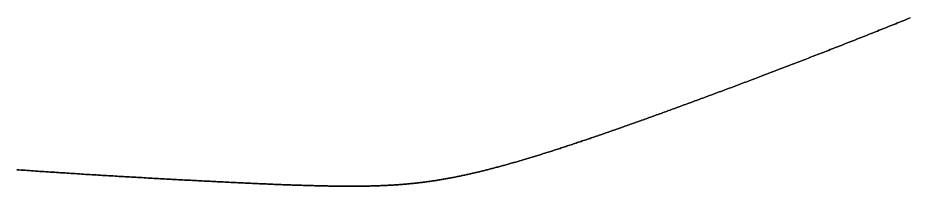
# Model space of a CAD drawing. Header units: inches. Extents: x 130170 to 284068, y 377793 to 804530.
# Drawn here: x 252665.9 to 252696.46, y 753187.77 to 753193.55 of the extents above; entities that cross this region are included whole.
import ezdxf

# ---------------------------------------------------------------- set-up
doc = ezdxf.new("R2010")
doc.units = ezdxf.units.IN
doc.header["$MEASUREMENT"] = 0
doc.layers.add('muni_il', color=7, linetype='Continuous')

msp = doc.modelspace()

# ---------------------------------------------------------------- linework, layer by layer
at = {"layer": 'muni_il'}
for points in [[(252696.499, 753193.552), (252696.437, 753193.527), (252696.374, 753193.501), (252696.312, 753193.476), (252696.249, 753193.45), (252696.187, 753193.425), (252696.124, 753193.4), (252696.062, 753193.374), (252695.999, 753193.349), (252695.937, 753193.324), (252695.874, 753193.299), (252695.811, 753193.273), (252695.749, 753193.248), (252695.686, 753193.223), (252695.624, 753193.198), (252695.561, 753193.173), (252695.499, 753193.148), (252695.436, 753193.123), (252695.374, 753193.098), (252695.311, 753193.073), (252695.249, 753193.048), (252695.186, 753193.023), (252695.123, 753192.998), (252695.061, 753192.973), (252694.998, 753192.948), (252694.936, 753192.923), (252694.873, 753192.898), (252694.811, 753192.874), (252694.749, 753192.849), (252694.686, 753192.824), (252694.624, 753192.799), (252694.561, 753192.775), (252694.499, 753192.75), (252694.437, 753192.726), (252694.374, 753192.701), (252694.312, 753192.677), (252694.25, 753192.652), (252694.188, 753192.628), (252694.126, 753192.603), (252694.063, 753192.579), (252694.001, 753192.554), (252693.939, 753192.53), (252693.877, 753192.506), (252693.815, 753192.482), (252693.753, 753192.457), (252693.692, 753192.433), (252693.63, 753192.409), (252693.568, 753192.385), (252693.506, 753192.361), (252693.445, 753192.337), (252693.383, 753192.313), (252693.321, 753192.289), (252693.26, 753192.265), (252693.198, 753192.241), (252693.137, 753192.217), (252693.076, 753192.194), (252693.014, 753192.17), (252692.953, 753192.146), (252692.892, 753192.123), (252692.831, 753192.099), (252692.77, 753192.075), (252692.709, 753192.052), (252692.648, 753192.028), (252692.587, 753192.005), (252692.526, 753191.981), (252692.466, 753191.958), (252692.405, 753191.935), (252692.344, 753191.912), (252692.284, 753191.888), (252692.224, 753191.865), (252692.164, 753191.842), (252692.103, 753191.819), (252692.043, 753191.796), (252691.983, 753191.773), (252691.923, 753191.75), (252691.863, 753191.727), (252691.804, 753191.705), (252691.744, 753191.682), (252691.684, 753191.659), (252691.625, 753191.636), (252691.566, 753191.614), (252691.506, 753191.591), (252691.447, 753191.569), (252691.388, 753191.546), (252691.329, 753191.524), (252691.27, 753191.501), (252691.211, 753191.479), (252691.153, 753191.457), (252691.094, 753191.435), (252691.036, 753191.413), (252690.977, 753191.39), (252690.919, 753191.368), (252690.861, 753191.346), (252690.803, 753191.325), (252690.745, 753191.303), (252690.687, 753191.281), (252690.629, 753191.259), (252690.572, 753191.237), (252690.514, 753191.216), (252690.457, 753191.194), (252690.4, 753191.173), (252690.343, 753191.151), (252690.286, 753191.13), (252690.229, 753191.109), (252690.172, 753191.087), (252690.115, 753191.066), (252690.059, 753191.045), (252690.002, 753191.024), (252689.946, 753191.003), (252689.89, 753190.982), (252689.834, 753190.961), (252689.778, 753190.94), (252689.722, 753190.919), (252689.666, 753190.899), (252689.611, 753190.878), (252689.556, 753190.857), (252689.5, 753190.837), (252689.445, 753190.816), (252689.39, 753190.796), (252689.335, 753190.775), (252689.28, 753190.755), (252689.226, 753190.735), (252689.171, 753190.715), (252689.117, 753190.695), (252689.063, 753190.675), (252689.009, 753190.655), (252688.955, 753190.635), (252688.901, 753190.615), (252688.847, 753190.595), (252688.794, 753190.575), (252688.74, 753190.556), (252688.687, 753190.536), (252688.634, 753190.517), (252688.581, 753190.497), (252688.528, 753190.478), (252688.475, 753190.459), (252688.423, 753190.439), (252688.37, 753190.42), (252688.318, 753190.401), (252688.266, 753190.382), (252688.214, 753190.363), (252688.162, 753190.344), (252688.11, 753190.325), (252688.058, 753190.306), (252688.007, 753190.288), (252687.955, 753190.269), (252687.904, 753190.251), (252687.853, 753190.232), (252687.802, 753190.214), (252687.751, 753190.195), (252687.701, 753190.177), (252687.65, 753190.159), (252687.6, 753190.14), (252687.549, 753190.122), (252687.499, 753190.104), (252687.449, 753190.086), (252687.4, 753190.068), (252687.35, 753190.051), (252687.3, 753190.033), (252687.251, 753190.015), (252687.202, 753189.998), (252687.152, 753189.98), (252687.103, 753189.962), (252687.054, 753189.945), (252687.006, 753189.928), (252686.957, 753189.91), (252686.909, 753189.893), (252686.861, 753189.876), (252686.812, 753189.859), (252686.764, 753189.842), (252686.716, 753189.825), (252686.669, 753189.808), (252686.621, 753189.791), (252686.574, 753189.775), (252686.526, 753189.758), (252686.479, 753189.741), (252686.432, 753189.725), (252686.385, 753189.708), (252686.338, 753189.692), (252686.292, 753189.676), (252686.245, 753189.659), (252686.199, 753189.643), (252686.152, 753189.627), (252686.106, 753189.611), (252686.06, 753189.595), (252686.014, 753189.579), (252685.969, 753189.563), (252685.923, 753189.548), (252685.878, 753189.532), (252685.832, 753189.516), (252685.787, 753189.501), (252685.742, 753189.485), (252685.697, 753189.47), (252685.652, 753189.455), (252685.608, 753189.439), (252685.563, 753189.424), (252685.519, 753189.409), (252685.474, 753189.394), (252685.43, 753189.379), (252685.386, 753189.364), (252685.342, 753189.349), (252685.299, 753189.334), (252685.255, 753189.32), (252685.212, 753189.305), (252685.168, 753189.29), (252685.125, 753189.276), (252685.082, 753189.262), (252685.039, 753189.247), (252684.996, 753189.233), (252684.953, 753189.219), (252684.911, 753189.204), (252684.868, 753189.19), (252684.826, 753189.176), (252684.784, 753189.162), (252684.741, 753189.149), (252684.7, 753189.135), (252684.658, 753189.121), (252684.616, 753189.107), (252684.574, 753189.094), (252684.533, 753189.08), (252684.491, 753189.067), (252684.45, 753189.053), (252684.409, 753189.04), (252684.368, 753189.027), (252684.327, 753189.014), (252684.286, 753189), (252684.246, 753188.987), (252684.205, 753188.974), (252684.165, 753188.962), (252684.125, 753188.949), (252684.084, 753188.936), (252684.044, 753188.923), (252684.004, 753188.911), (252683.965, 753188.898), (252683.925, 753188.886), (252683.885, 753188.873), (252683.846, 753188.861), (252683.806, 753188.849), (252683.767, 753188.836), (252683.728, 753188.824), (252683.689, 753188.812), (252683.65, 753188.8), (252683.611, 753188.788), (252683.573, 753188.776), (252683.534, 753188.765), (252683.495, 753188.753), (252683.457, 753188.741), (252683.419, 753188.73), (252683.381, 753188.718), (252683.343, 753188.707), (252683.305, 753188.695), (252683.267, 753188.684), (252683.229, 753188.673), (252683.192, 753188.662), (252683.154, 753188.651), (252683.117, 753188.64), (252683.079, 753188.629), (252683.042, 753188.618), (252683.005, 753188.607), (252682.968, 753188.596), (252682.931, 753188.586), (252682.894, 753188.575), (252682.858, 753188.565), (252682.821, 753188.554), (252682.785, 753188.544), (252682.748, 753188.533), (252682.712, 753188.523), (252682.676, 753188.513), (252682.639, 753188.503), (252682.604, 753188.493), (252682.568, 753188.483), (252682.532, 753188.473), (252682.496, 753188.463), (252682.46, 753188.454), (252682.425, 753188.444), (252682.389, 753188.434), (252682.354, 753188.425), (252682.319, 753188.415), (252682.283, 753188.406), (252682.248, 753188.397), (252682.213, 753188.387), (252682.178, 753188.378), (252682.143, 753188.369), (252682.109, 753188.36), (252682.074, 753188.351), (252682.039, 753188.342), (252682.005, 753188.333), (252681.97, 753188.325), (252681.936, 753188.316), (252681.902, 753188.307), (252681.867, 753188.299), (252681.833, 753188.29), (252681.799, 753188.282), (252681.765, 753188.274), (252681.731, 753188.265), (252681.697, 753188.257), (252681.663, 753188.249), (252681.63, 753188.241), (252681.596, 753188.233), (252681.562, 753188.225), (252681.529, 753188.217), (252681.495, 753188.21), (252681.462, 753188.202), (252681.429, 753188.194), (252681.395, 753188.187), (252681.362, 753188.179), (252681.329, 753188.172), (252681.296, 753188.164), (252681.262, 753188.157), (252681.229, 753188.15), (252681.196, 753188.143), (252681.163, 753188.136), (252681.13, 753188.129), (252681.098, 753188.122), (252681.065, 753188.115), (252681.032, 753188.108), (252680.999, 753188.102), (252680.967, 753188.095), (252680.934, 753188.088), (252680.901, 753188.082), (252680.869, 753188.075), (252680.836, 753188.069), (252680.803, 753188.063), (252680.771, 753188.057), (252680.738, 753188.05), (252680.706, 753188.044), (252680.673, 753188.038), (252680.641, 753188.032), (252680.609, 753188.027), (252680.576, 753188.021), (252680.544, 753188.015), (252680.511, 753188.009), (252680.479, 753188.004), (252680.447, 753187.998), (252680.414, 753187.993), (252680.382, 753187.987), (252680.349, 753187.982), (252680.317, 753187.977), (252680.285, 753187.972), (252680.252, 753187.966), (252680.22, 753187.961), (252680.187, 753187.956), (252680.155, 753187.952), (252680.122, 753187.947), (252680.09, 753187.942), (252680.058, 753187.937), (252680.025, 753187.933), (252679.993, 753187.928), (252679.96, 753187.923), (252679.927, 753187.919), (252679.895, 753187.915), (252679.862, 753187.91), (252679.829, 753187.906), (252679.797, 753187.902), (252679.764, 753187.898), (252679.731, 753187.894), (252679.698, 753187.89), (252679.665, 753187.886), (252679.632, 753187.882), (252679.599, 753187.878), (252679.566, 753187.875), (252679.533, 753187.871), (252679.5, 753187.868), (252679.466, 753187.864), (252679.433, 753187.861), (252679.4, 753187.857), (252679.366, 753187.854), (252679.332, 753187.851), (252679.299, 753187.847), (252679.265, 753187.844), (252679.231, 753187.841), (252679.197, 753187.838), (252679.163, 753187.835), (252679.129, 753187.832), (252679.095, 753187.83), (252679.06, 753187.827), (252679.026, 753187.824), (252678.991, 753187.822), (252678.957, 753187.819), (252678.922, 753187.817), (252678.887, 753187.814), (252678.852, 753187.812), (252678.817, 753187.81), (252678.782, 753187.807), (252678.746, 753187.805), (252678.711, 753187.803), (252678.675, 753187.801), (252678.639, 753187.799), (252678.603, 753187.797), (252678.567, 753187.795), (252678.531, 753187.793), (252678.495, 753187.792), (252678.458, 753187.79), (252678.422, 753187.788), (252678.385, 753187.787), (252678.348, 753187.785), (252678.31, 753187.784), (252678.273, 753187.782), (252678.236, 753187.781), (252678.198, 753187.78), (252678.16, 753187.779), (252678.122, 753187.777), (252678.084, 753187.776), (252678.045, 753187.775), (252678.007, 753187.774), (252677.968, 753187.773), (252677.929, 753187.773), (252677.89, 753187.772), (252677.851, 753187.771), (252677.811, 753187.77), (252677.771, 753187.77), (252677.731, 753187.769), (252677.691, 753187.768), (252677.651, 753187.768), (252677.61, 753187.768), (252677.569, 753187.767), (252677.528, 753187.767), (252677.487, 753187.766), (252677.445, 753187.766), (252677.404, 753187.766), (252677.362, 753187.766), (252677.32, 753187.766), (252677.277, 753187.766), (252677.234, 753187.766), (252677.192, 753187.766), (252677.148, 753187.766), (252677.105, 753187.766), (252677.061, 753187.767), (252677.018, 753187.767), (252676.973, 753187.767), (252676.929, 753187.768), (252676.884, 753187.768), (252676.839, 753187.769), (252676.794, 753187.769), (252676.749, 753187.77), (252676.703, 753187.771), (252676.657, 753187.771), (252676.611, 753187.772), (252676.565, 753187.773), (252676.518, 753187.774), (252676.471, 753187.775), (252676.424, 753187.775), (252676.376, 753187.777), (252676.328, 753187.777), (252676.28, 753187.779), (252676.232, 753187.78), (252676.183, 753187.781), (252676.134, 753187.782), (252676.085, 753187.783), (252676.036, 753187.785), (252675.986, 753187.786), (252675.936, 753187.787), (252675.886, 753187.789), (252675.835, 753187.79), (252675.784, 753187.792), (252675.733, 753187.793), (252675.681, 753187.795), (252675.63, 753187.797), (252675.578, 753187.798), (252675.525, 753187.8), (252675.473, 753187.802), (252675.42, 753187.804), (252675.367, 753187.805), (252675.313, 753187.807), (252675.259, 753187.809), (252675.205, 753187.811), (252675.151, 753187.813), (252675.097, 753187.815), (252675.042, 753187.817), (252674.986, 753187.819), (252674.931, 753187.822), (252674.875, 753187.824), (252674.819, 753187.826), (252674.763, 753187.828), (252674.706, 753187.83), (252674.649, 753187.833), (252674.592, 753187.835), (252674.535, 753187.838), (252674.477, 753187.84), (252674.419, 753187.843), (252674.361, 753187.845), (252674.302, 753187.848), (252674.243, 753187.85), (252674.184, 753187.853), (252674.125, 753187.855), (252674.065, 753187.858), (252674.005, 753187.861), (252673.945, 753187.863), (252673.885, 753187.866), (252673.824, 753187.869), (252673.763, 753187.872), (252673.702, 753187.875), (252673.64, 753187.877), (252673.579, 753187.88), (252673.517, 753187.883), (252673.454, 753187.886), (252673.392, 753187.889), (252673.329, 753187.892), (252673.266, 753187.895), (252673.203, 753187.898), (252673.14, 753187.901), (252673.076, 753187.905), (252673.012, 753187.908), (252672.948, 753187.911), (252672.884, 753187.914), (252672.819, 753187.917), (252672.754, 753187.921), (252672.689, 753187.924), (252672.624, 753187.927), (252672.558, 753187.931), (252672.493, 753187.934), (252672.427, 753187.937), (252672.361, 753187.941), (252672.295, 753187.944), (252672.228, 753187.947), (252672.161, 753187.951), (252672.094, 753187.954), (252672.028, 753187.958), (252671.96, 753187.961), (252671.893, 753187.965), (252671.825, 753187.969), (252671.758, 753187.972), (252671.69, 753187.976), (252671.622, 753187.979), (252671.553, 753187.983), (252671.485, 753187.987), (252671.416, 753187.99), (252671.348, 753187.994), (252671.279, 753187.998), (252671.21, 753188.002), (252671.141, 753188.005), (252671.071, 753188.009), (252671.002, 753188.013), (252670.933, 753188.017), (252670.863, 753188.021), (252670.793, 753188.024), (252670.723, 753188.028), (252670.653, 753188.032), (252670.583, 753188.036), (252670.513, 753188.04), (252670.443, 753188.044), (252670.372, 753188.048), (252670.302, 753188.052), (252670.231, 753188.056), (252670.161, 753188.06), (252670.09, 753188.064), (252670.019, 753188.068), (252669.948, 753188.072), (252669.877, 753188.076), (252669.806, 753188.08), (252669.735, 753188.084), (252669.664, 753188.088), (252669.593, 753188.093), (252669.522, 753188.097), (252669.45, 753188.101), (252669.379, 753188.105), (252669.307, 753188.109), (252669.236, 753188.113), (252669.164, 753188.118), (252669.093, 753188.122), (252669.021, 753188.126), (252668.95, 753188.13), (252668.878, 753188.135), (252668.807, 753188.139), (252668.735, 753188.143), (252668.663, 753188.148), (252668.591, 753188.152), (252668.52, 753188.157), (252668.448, 753188.161), (252668.376, 753188.165), (252668.305, 753188.17), (252668.233, 753188.174), (252668.161, 753188.179), (252668.089, 753188.183), (252668.018, 753188.188), (252667.946, 753188.192), (252667.874, 753188.197), (252667.803, 753188.201), (252667.731, 753188.206), (252667.659, 753188.21), (252667.587, 753188.215), (252667.516, 753188.22), (252667.444, 753188.224), (252667.372, 753188.229), (252667.301, 753188.234), (252667.229, 753188.238), (252667.158, 753188.243), (252667.086, 753188.248), (252667.015, 753188.253), (252666.943, 753188.258), (252666.872, 753188.262), (252666.8, 753188.267), (252666.729, 753188.272), (252666.657, 753188.277), (252666.586, 753188.282), (252666.515, 753188.287), (252666.443, 753188.292), (252666.372, 753188.297), (252666.301, 753188.302), (252666.229, 753188.307), (252666.158, 753188.312), (252666.087, 753188.317), (252666.015, 753188.322), (252665.944, 753188.327), (252665.873, 753188.332)], [(252665.873, 753188.332), (252665.944, 753188.327), (252666.015, 753188.322), (252666.087, 753188.317), (252666.158, 753188.312), (252666.229, 753188.307), (252666.301, 753188.302), (252666.372, 753188.297), (252666.443, 753188.292), (252666.515, 753188.287), (252666.586, 753188.282), (252666.657, 753188.277), (252666.729, 753188.272), (252666.8, 753188.267), (252666.872, 753188.262), (252666.943, 753188.258), (252667.015, 753188.253), (252667.086, 753188.248), (252667.158, 753188.243), (252667.229, 753188.238), (252667.301, 753188.234), (252667.372, 753188.229), (252667.444, 753188.224), (252667.516, 753188.22), (252667.587, 753188.215), (252667.659, 753188.21), (252667.731, 753188.206), (252667.803, 753188.201), (252667.874, 753188.197), (252667.946, 753188.192), (252668.018, 753188.188), (252668.089, 753188.183), (252668.161, 753188.179), (252668.233, 753188.174), (252668.305, 753188.17), (252668.376, 753188.165), (252668.448, 753188.161), (252668.52, 753188.157), (252668.591, 753188.152), (252668.663, 753188.148), (252668.735, 753188.143), (252668.807, 753188.139), (252668.878, 753188.135), (252668.95, 753188.13), (252669.021, 753188.126), (252669.093, 753188.122), (252669.164, 753188.118), (252669.236, 753188.113), (252669.307, 753188.109), (252669.379, 753188.105), (252669.45, 753188.101), (252669.522, 753188.097), (252669.593, 753188.093), (252669.664, 753188.088), (252669.735, 753188.084), (252669.806, 753188.08), (252669.877, 753188.076), (252669.948, 753188.072), (252670.019, 753188.068), (252670.09, 753188.064), (252670.161, 753188.06), (252670.231, 753188.056), (252670.302, 753188.052), (252670.372, 753188.048), (252670.443, 753188.044), (252670.513, 753188.04), (252670.583, 753188.036), (252670.653, 753188.032), (252670.723, 753188.028), (252670.793, 753188.024), (252670.863, 753188.021), (252670.933, 753188.017), (252671.002, 753188.013), (252671.071, 753188.009), (252671.141, 753188.005), (252671.21, 753188.002), (252671.279, 753187.998), (252671.348, 753187.994), (252671.416, 753187.99), (252671.485, 753187.987), (252671.553, 753187.983), (252671.622, 753187.979), (252671.69, 753187.976), (252671.758, 753187.972), (252671.825, 753187.969), (252671.893, 753187.965), (252671.96, 753187.961), (252672.028, 753187.958), (252672.094, 753187.954), (252672.161, 753187.951), (252672.228, 753187.947), (252672.295, 753187.944), (252672.361, 753187.941), (252672.427, 753187.937), (252672.493, 753187.934), (252672.558, 753187.931), (252672.624, 753187.927), (252672.689, 753187.924), (252672.754, 753187.921), (252672.819, 753187.917), (252672.884, 753187.914), (252672.948, 753187.911), (252673.012, 753187.908), (252673.076, 753187.905), (252673.14, 753187.901), (252673.203, 753187.898), (252673.266, 753187.895), (252673.329, 753187.892), (252673.392, 753187.889), (252673.454, 753187.886), (252673.517, 753187.883), (252673.579, 753187.88), (252673.64, 753187.877), (252673.702, 753187.875), (252673.763, 753187.872), (252673.824, 753187.869), (252673.885, 753187.866), (252673.945, 753187.863), (252674.005, 753187.861), (252674.065, 753187.858), (252674.125, 753187.855), (252674.184, 753187.853), (252674.243, 753187.85), (252674.302, 753187.848), (252674.361, 753187.845), (252674.419, 753187.843), (252674.477, 753187.84), (252674.535, 753187.838), (252674.592, 753187.835), (252674.649, 753187.833), (252674.706, 753187.83), (252674.763, 753187.828), (252674.819, 753187.826), (252674.875, 753187.824), (252674.931, 753187.822), (252674.986, 753187.819), (252675.042, 753187.817), (252675.097, 753187.815), (252675.151, 753187.813), (252675.205, 753187.811), (252675.259, 753187.809), (252675.313, 753187.807), (252675.367, 753187.805), (252675.42, 753187.804), (252675.473, 753187.802), (252675.525, 753187.8), (252675.578, 753187.798), (252675.63, 753187.797), (252675.681, 753187.795), (252675.733, 753187.793), (252675.784, 753187.792), (252675.835, 753187.79), (252675.886, 753187.789), (252675.936, 753187.787), (252675.986, 753187.786), (252676.036, 753187.785), (252676.085, 753187.783), (252676.134, 753187.782), (252676.183, 753187.781), (252676.232, 753187.78), (252676.28, 753187.779), (252676.328, 753187.777), (252676.376, 753187.777), (252676.424, 753187.775), (252676.471, 753187.775), (252676.518, 753187.774), (252676.565, 753187.773), (252676.611, 753187.772), (252676.657, 753187.771), (252676.703, 753187.771), (252676.749, 753187.77), (252676.794, 753187.769), (252676.839, 753187.769), (252676.884, 753187.768), (252676.929, 753187.768), (252676.973, 753187.767), (252677.018, 753187.767), (252677.061, 753187.767), (252677.105, 753187.766), (252677.148, 753187.766), (252677.192, 753187.766), (252677.234, 753187.766), (252677.277, 753187.766), (252677.32, 753187.766), (252677.362, 753187.766), (252677.404, 753187.766), (252677.445, 753187.766), (252677.487, 753187.766), (252677.528, 753187.767), (252677.569, 753187.767), (252677.61, 753187.768), (252677.651, 753187.768), (252677.691, 753187.768), (252677.731, 753187.769), (252677.771, 753187.77), (252677.811, 753187.77), (252677.851, 753187.771), (252677.89, 753187.772), (252677.929, 753187.773), (252677.968, 753187.773), (252678.007, 753187.774), (252678.045, 753187.775), (252678.084, 753187.776), (252678.122, 753187.777), (252678.16, 753187.779), (252678.198, 753187.78), (252678.236, 753187.781), (252678.273, 753187.782), (252678.31, 753187.784), (252678.348, 753187.785), (252678.385, 753187.787), (252678.422, 753187.788), (252678.458, 753187.79), (252678.495, 753187.792), (252678.531, 753187.793), (252678.567, 753187.795), (252678.603, 753187.797), (252678.639, 753187.799), (252678.675, 753187.801), (252678.711, 753187.803), (252678.746, 753187.805), (252678.782, 753187.807), (252678.817, 753187.81), (252678.852, 753187.812), (252678.887, 753187.814), (252678.922, 753187.817), (252678.957, 753187.819), (252678.991, 753187.822), (252679.026, 753187.824), (252679.06, 753187.827), (252679.095, 753187.83), (252679.129, 753187.832), (252679.163, 753187.835), (252679.197, 753187.838), (252679.231, 753187.841), (252679.265, 753187.844), (252679.299, 753187.847), (252679.332, 753187.851), (252679.366, 753187.854), (252679.4, 753187.857), (252679.433, 753187.861), (252679.466, 753187.864), (252679.5, 753187.868), (252679.533, 753187.871), (252679.566, 753187.875), (252679.599, 753187.878), (252679.632, 753187.882), (252679.665, 753187.886), (252679.698, 753187.89), (252679.731, 753187.894), (252679.764, 753187.898), (252679.797, 753187.902), (252679.829, 753187.906), (252679.862, 753187.91), (252679.895, 753187.915), (252679.927, 753187.919), (252679.96, 753187.923), (252679.993, 753187.928), (252680.025, 753187.933), (252680.058, 753187.937), (252680.09, 753187.942), (252680.122, 753187.947), (252680.155, 753187.952), (252680.187, 753187.956), (252680.22, 753187.961), (252680.252, 753187.966), (252680.285, 753187.972), (252680.317, 753187.977), (252680.349, 753187.982), (252680.382, 753187.987), (252680.414, 753187.993), (252680.447, 753187.998), (252680.479, 753188.004), (252680.511, 753188.009), (252680.544, 753188.015), (252680.576, 753188.021), (252680.609, 753188.027), (252680.641, 753188.032), (252680.673, 753188.038), (252680.706, 753188.044), (252680.738, 753188.05), (252680.771, 753188.057), (252680.803, 753188.063), (252680.836, 753188.069), (252680.869, 753188.075), (252680.901, 753188.082), (252680.934, 753188.088), (252680.967, 753188.095), (252680.999, 753188.102), (252681.032, 753188.108), (252681.065, 753188.115), (252681.098, 753188.122), (252681.13, 753188.129), (252681.163, 753188.136), (252681.196, 753188.143), (252681.229, 753188.15), (252681.262, 753188.157), (252681.296, 753188.164), (252681.329, 753188.172), (252681.362, 753188.179), (252681.395, 753188.187), (252681.429, 753188.194), (252681.462, 753188.202), (252681.495, 753188.21), (252681.529, 753188.217), (252681.562, 753188.225), (252681.596, 753188.233), (252681.63, 753188.241), (252681.663, 753188.249), (252681.697, 753188.257), (252681.731, 753188.265), (252681.765, 753188.274), (252681.799, 753188.282), (252681.833, 753188.29), (252681.867, 753188.299), (252681.902, 753188.307), (252681.936, 753188.316), (252681.97, 753188.325), (252682.005, 753188.333), (252682.039, 753188.342), (252682.074, 753188.351), (252682.109, 753188.36), (252682.143, 753188.369), (252682.178, 753188.378), (252682.213, 753188.387), (252682.248, 753188.397), (252682.283, 753188.406), (252682.319, 753188.415), (252682.354, 753188.425), (252682.389, 753188.434), (252682.425, 753188.444), (252682.46, 753188.454), (252682.496, 753188.463), (252682.532, 753188.473), (252682.568, 753188.483), (252682.604, 753188.493), (252682.639, 753188.503), (252682.676, 753188.513), (252682.712, 753188.523), (252682.748, 753188.533), (252682.785, 753188.544), (252682.821, 753188.554), (252682.858, 753188.565), (252682.894, 753188.575), (252682.931, 753188.586), (252682.968, 753188.596), (252683.005, 753188.607), (252683.042, 753188.618), (252683.079, 753188.629), (252683.117, 753188.64), (252683.154, 753188.651), (252683.192, 753188.662), (252683.229, 753188.673), (252683.267, 753188.684), (252683.305, 753188.695), (252683.343, 753188.707), (252683.381, 753188.718), (252683.419, 753188.73), (252683.457, 753188.741), (252683.495, 753188.753), (252683.534, 753188.765), (252683.573, 753188.776), (252683.611, 753188.788), (252683.65, 753188.8), (252683.689, 753188.812), (252683.728, 753188.824), (252683.767, 753188.836), (252683.806, 753188.849), (252683.846, 753188.861), (252683.885, 753188.873), (252683.925, 753188.886), (252683.965, 753188.898), (252684.004, 753188.911), (252684.044, 753188.923), (252684.084, 753188.936), (252684.125, 753188.949), (252684.165, 753188.962), (252684.205, 753188.974), (252684.246, 753188.987), (252684.286, 753189), (252684.327, 753189.014), (252684.368, 753189.027), (252684.409, 753189.04), (252684.45, 753189.053), (252684.491, 753189.067), (252684.533, 753189.08), (252684.574, 753189.094), (252684.616, 753189.107), (252684.658, 753189.121), (252684.7, 753189.135), (252684.741, 753189.149), (252684.784, 753189.162), (252684.826, 753189.176), (252684.868, 753189.19), (252684.911, 753189.204), (252684.953, 753189.219), (252684.996, 753189.233), (252685.039, 753189.247), (252685.082, 753189.262), (252685.125, 753189.276), (252685.168, 753189.29), (252685.212, 753189.305), (252685.255, 753189.32), (252685.299, 753189.334), (252685.342, 753189.349), (252685.386, 753189.364), (252685.43, 753189.379), (252685.474, 753189.394), (252685.519, 753189.409), (252685.563, 753189.424), (252685.608, 753189.439), (252685.652, 753189.455), (252685.697, 753189.47), (252685.742, 753189.485), (252685.787, 753189.501), (252685.832, 753189.516), (252685.878, 753189.532), (252685.923, 753189.548), (252685.969, 753189.563), (252686.014, 753189.579), (252686.06, 753189.595), (252686.106, 753189.611), (252686.152, 753189.627), (252686.199, 753189.643), (252686.245, 753189.659), (252686.292, 753189.676), (252686.338, 753189.692), (252686.385, 753189.708), (252686.432, 753189.725), (252686.479, 753189.741), (252686.526, 753189.758), (252686.574, 753189.775), (252686.621, 753189.791), (252686.669, 753189.808), (252686.716, 753189.825), (252686.764, 753189.842), (252686.812, 753189.859), (252686.861, 753189.876), (252686.909, 753189.893), (252686.957, 753189.91), (252687.006, 753189.928), (252687.054, 753189.945), (252687.103, 753189.962), (252687.152, 753189.98), (252687.202, 753189.998), (252687.251, 753190.015), (252687.3, 753190.033), (252687.35, 753190.051), (252687.4, 753190.068), (252687.449, 753190.086), (252687.499, 753190.104), (252687.549, 753190.122), (252687.6, 753190.14), (252687.65, 753190.159), (252687.701, 753190.177), (252687.751, 753190.195), (252687.802, 753190.214), (252687.853, 753190.232), (252687.904, 753190.251), (252687.955, 753190.269), (252688.007, 753190.288), (252688.058, 753190.306), (252688.11, 753190.325), (252688.162, 753190.344), (252688.214, 753190.363), (252688.266, 753190.382), (252688.318, 753190.401), (252688.37, 753190.42), (252688.423, 753190.439), (252688.475, 753190.459), (252688.528, 753190.478), (252688.581, 753190.497), (252688.634, 753190.517), (252688.687, 753190.536), (252688.74, 753190.556), (252688.794, 753190.575), (252688.847, 753190.595), (252688.901, 753190.615), (252688.955, 753190.635), (252689.009, 753190.655), (252689.063, 753190.675), (252689.117, 753190.695), (252689.171, 753190.715), (252689.226, 753190.735), (252689.28, 753190.755), (252689.335, 753190.775), (252689.39, 753190.796), (252689.445, 753190.816), (252689.5, 753190.837), (252689.556, 753190.857), (252689.611, 753190.878), (252689.666, 753190.899), (252689.722, 753190.919), (252689.778, 753190.94), (252689.834, 753190.961), (252689.89, 753190.982), (252689.946, 753191.003), (252690.002, 753191.024), (252690.059, 753191.045), (252690.115, 753191.066), (252690.172, 753191.087), (252690.229, 753191.109), (252690.286, 753191.13), (252690.343, 753191.151), (252690.4, 753191.173), (252690.457, 753191.194), (252690.514, 753191.216), (252690.572, 753191.237), (252690.629, 753191.259), (252690.687, 753191.281), (252690.745, 753191.303), (252690.803, 753191.325), (252690.861, 753191.346), (252690.919, 753191.368), (252690.977, 753191.39), (252691.036, 753191.413), (252691.094, 753191.435), (252691.153, 753191.457), (252691.211, 753191.479), (252691.27, 753191.501), (252691.329, 753191.524), (252691.388, 753191.546), (252691.447, 753191.569), (252691.506, 753191.591), (252691.566, 753191.614), (252691.625, 753191.636), (252691.684, 753191.659), (252691.744, 753191.682), (252691.804, 753191.705), (252691.863, 753191.727), (252691.923, 753191.75), (252691.983, 753191.773), (252692.043, 753191.796), (252692.103, 753191.819), (252692.164, 753191.842), (252692.224, 753191.865), (252692.284, 753191.888), (252692.344, 753191.912), (252692.405, 753191.935), (252692.466, 753191.958), (252692.526, 753191.981), (252692.587, 753192.005), (252692.648, 753192.028), (252692.709, 753192.052), (252692.77, 753192.075), (252692.831, 753192.099), (252692.892, 753192.123), (252692.953, 753192.146), (252693.014, 753192.17), (252693.076, 753192.194), (252693.137, 753192.217), (252693.198, 753192.241), (252693.26, 753192.265), (252693.321, 753192.289), (252693.383, 753192.313), (252693.445, 753192.337), (252693.506, 753192.361), (252693.568, 753192.385), (252693.63, 753192.409), (252693.692, 753192.433), (252693.753, 753192.457), (252693.815, 753192.482), (252693.877, 753192.506), (252693.939, 753192.53), (252694.001, 753192.554), (252694.063, 753192.579), (252694.126, 753192.603), (252694.188, 753192.628), (252694.25, 753192.652), (252694.312, 753192.677), (252694.374, 753192.701), (252694.437, 753192.726), (252694.499, 753192.75), (252694.561, 753192.775), (252694.624, 753192.799), (252694.686, 753192.824), (252694.749, 753192.849), (252694.811, 753192.874), (252694.873, 753192.898), (252694.936, 753192.923), (252694.998, 753192.948), (252695.061, 753192.973), (252695.123, 753192.998), (252695.186, 753193.023), (252695.249, 753193.048), (252695.311, 753193.073), (252695.374, 753193.098), (252695.436, 753193.123), (252695.499, 753193.148), (252695.561, 753193.173), (252695.624, 753193.198), (252695.686, 753193.223), (252695.749, 753193.248), (252695.811, 753193.273), (252695.874, 753193.299), (252695.937, 753193.324), (252695.999, 753193.349), (252696.062, 753193.374), (252696.124, 753193.4), (252696.187, 753193.425), (252696.249, 753193.45), (252696.312, 753193.476), (252696.374, 753193.501), (252696.437, 753193.527), (252696.499, 753193.552)]]:
    msp.add_lwpolyline(points, dxfattribs=at)

doc.saveas('drawing.dxf')
